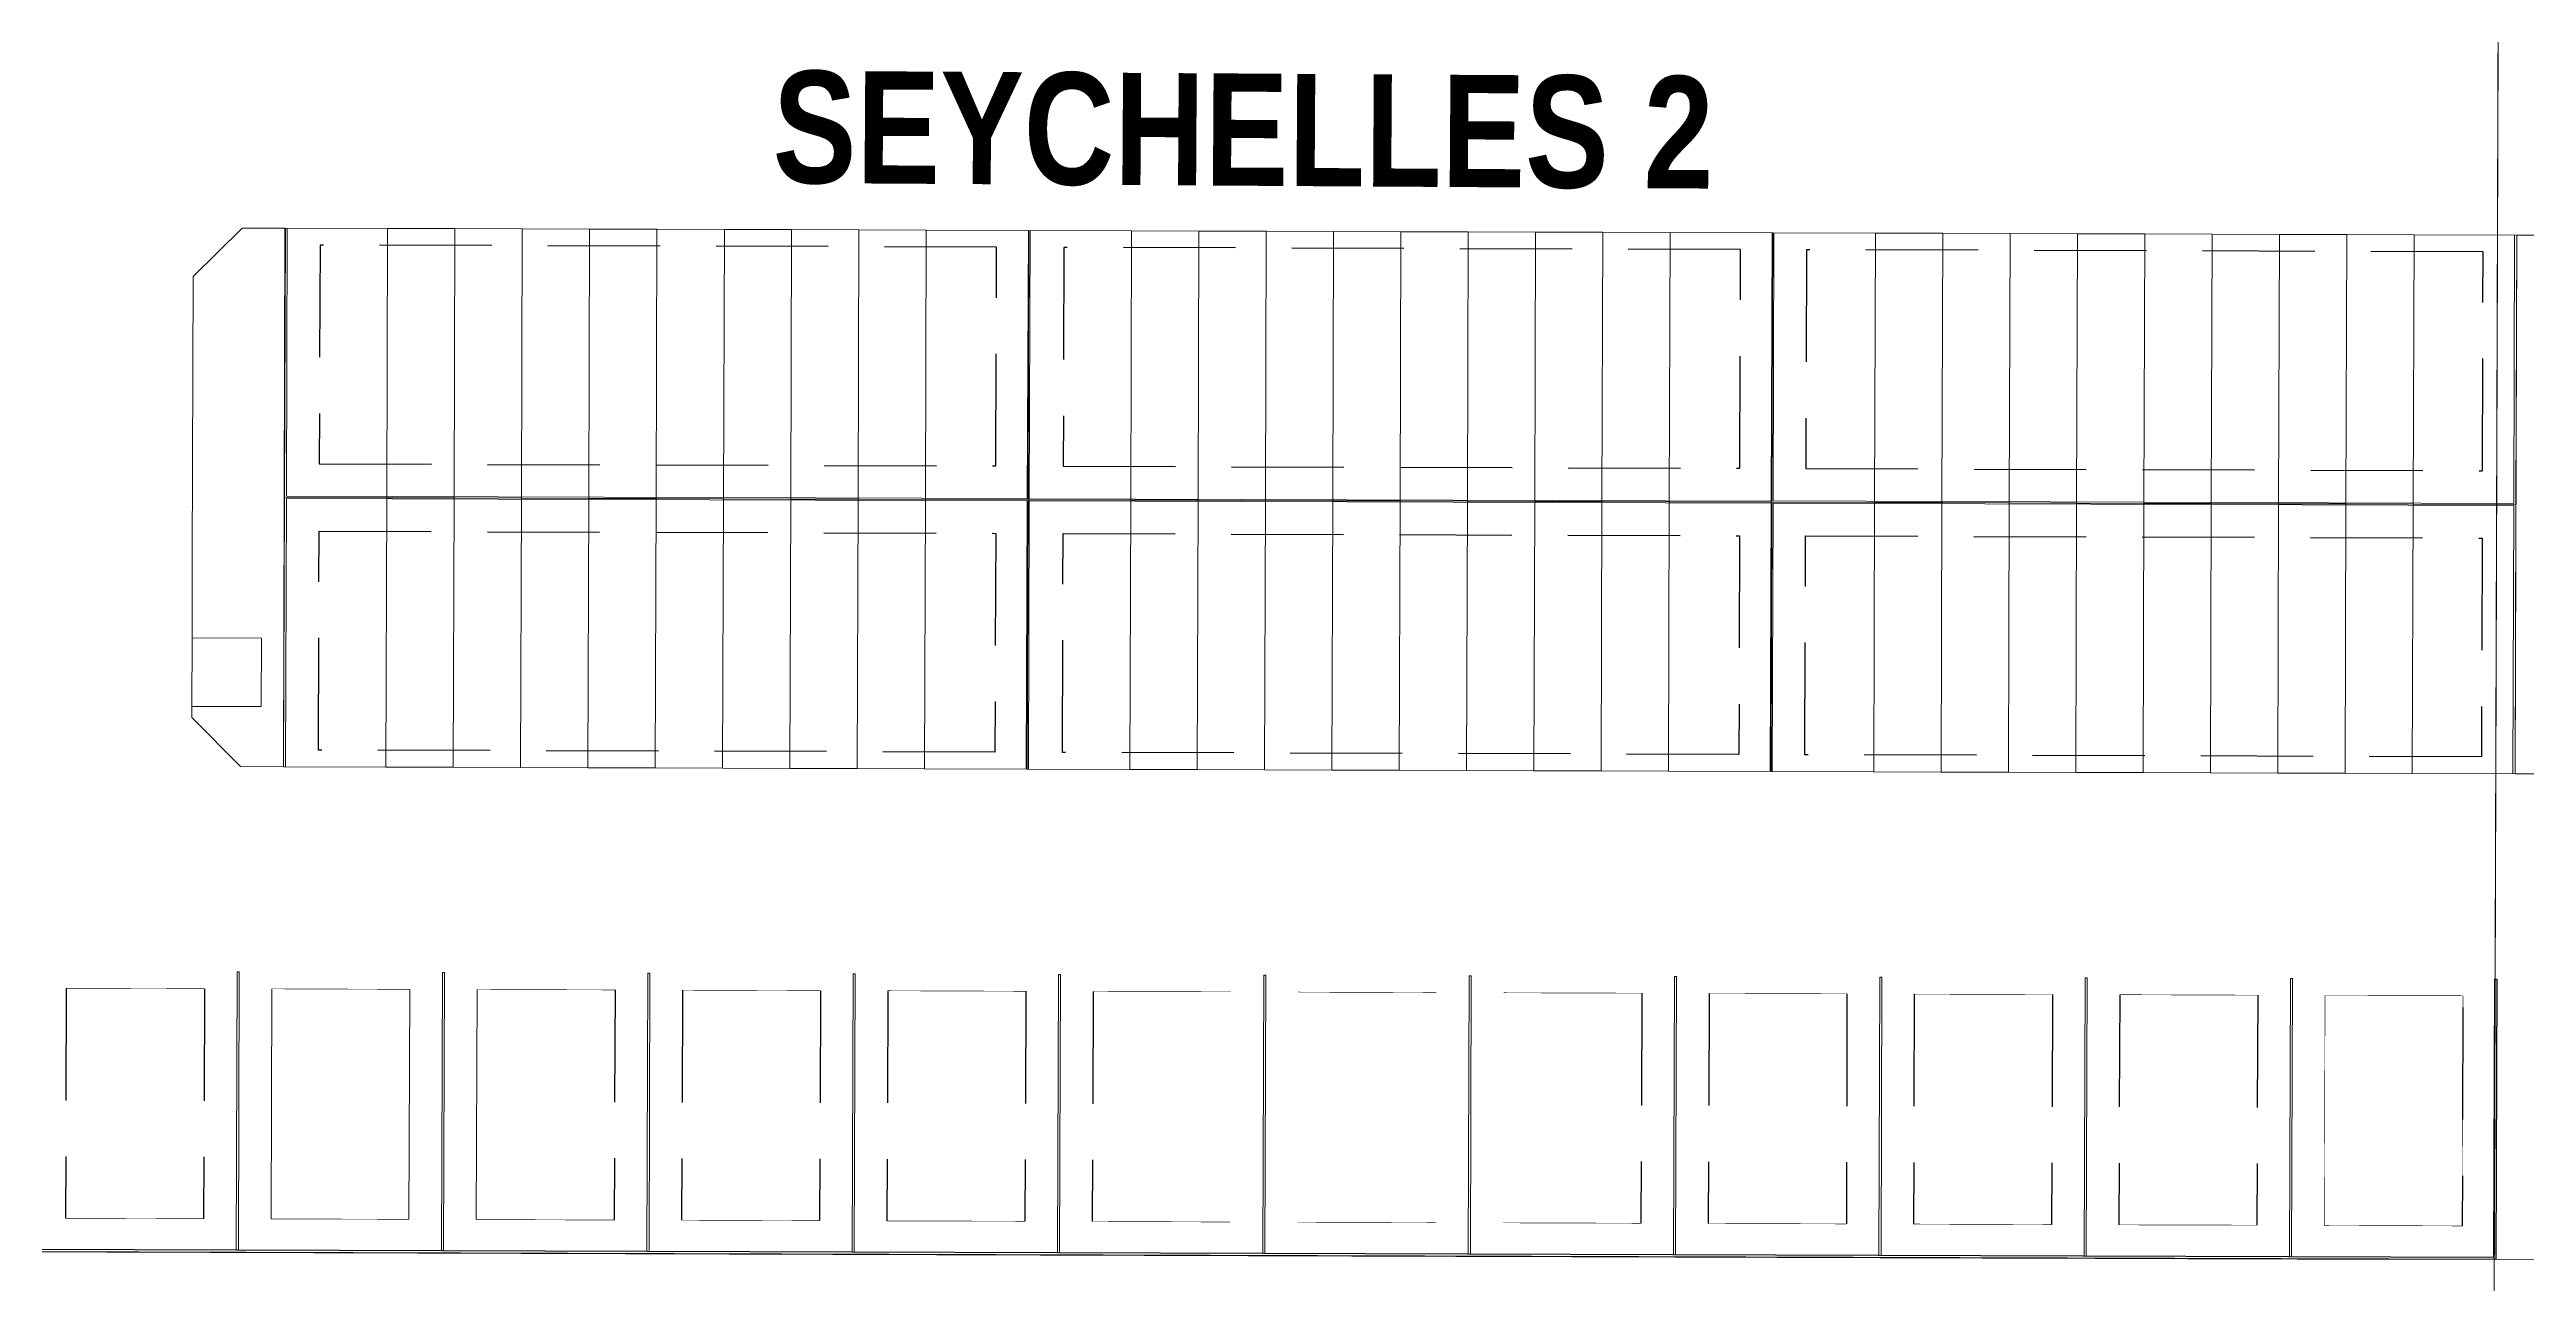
# Model space of a CAD drawing. Header units: centimetres. Extents: x -6122352 to 6876996, y -1694241 to 2592194.
# Drawn here: x -132615 to 88136, y 116538 to 226499 of the extents above; entities that cross this region are included whole.
import ezdxf

# ---------------------------------------------------------------- set-up
doc = ezdxf.new("R2010")
doc.units = ezdxf.units.CM
doc.header["$MEASUREMENT"] = 0
doc.header["$PDMODE"] = 66
doc.header["$PDSIZE"] = 100
for name, pattern in [('CENTER', [2, 1.25, -0.25, 0.25, -0.25]), ('DASHED2', [0.375, 0.25, -0.125]), ('XR-AR-END-SETTING OUT PLAN$0$23261-XR-AR-SI-GF$0$HIDDEN', [0.375, 0.25, -0.125])]:
    doc.linetypes.add(name, pattern=pattern)
doc.layers.get('Defpoints').update_dxf_attribs({"color": 255, "linetype": 'CENTER'})
for name, color, linetype, lineweight, true_color in [('08-Compound Wall-2', 6, 'Continuous', 25, 0xff00ff), ('23585-XR-AR-DAMAC PLOT LIMITS$0$1-End units', 7, 'Continuous', 5, 0xf8991e), ('23585-XR-AR-DAMAC PLOT LIMITS$0$1-Open Space', 7, 'Continuous', 5, 0x90cf5a), ('23585-XR-AR-DAMAC PLOT LIMITS$0$1-Utility', 7, 'Continuous', 5, 0x8db1ff)]:
    doc.layers.add(name, color=color, linetype=linetype, lineweight=lineweight, true_color=true_color)
for name, color, linetype, lineweight in [('23585-XR-AR-BOUNDARY WALLS AND SETBACKS$0$A-ANNO-TEXT', 3, 'Continuous', 25), ('23585-XR-AR-BOUNDARY WALLS AND SETBACKS$0$A-WALL-PPHT', 7, 'Continuous', 5), ('23585-XR-AR-DAMAC PLOT LIMITS$0$1-Mid units', 41, 'Continuous', 5), ('A-ANNO-TEXT', 3, 'Continuous', 25)]:
    doc.layers.add(name, color=color, linetype=linetype, lineweight=lineweight)
for name, color, linetype in [('23585-XR-AR-BOUNDARY WALLS AND SETBACKS$0$cluster name', 2, 'Continuous'), ('23585-XR-AR-BOUNDARY WALLS AND SETBACKS$0$setback', 7, 'XR-AR-END-SETTING OUT PLAN$0$23261-XR-AR-SI-GF$0$HIDDEN'), ('@MI-FOOTINGS', 7, 'Continuous'), ('@MI-REF LAYER', 7, 'Continuous'), ('@MI-TYPE-01', 30, 'Continuous'), ('@MI-TYPE-02', 6, 'Continuous')]:
    doc.layers.add(name, color=color, linetype=linetype)
doc.layers.add('23585-XR-AR-DAMAC PLOT LIMITS$0$D-Phase New', color=7, linetype='Continuous', true_color=0x000080)
doc.styles.add('23585-XR-AR-BOUNDARY WALLS AND SETBACKS$0$Arial', font='arialbd.ttf')
doc.styles.add('Schueco-BEMSTIL', font='isocpeur.ttf', dxfattribs={"width": 0.9})
doc.dimstyles.new('MI- JWC-TXT-2.5 MM', dxfattribs={"dimscale": 1.5, "dimtxt": 2.5, "dimasz": 1, "dimexe": 2, "dimexo": 1, "dimgap": 1, "dimtad": 1, "dimdec": 0, "dimdsep": 46, "dimtxsty": 'Schueco-BEMSTIL', "dimblk": 'OPEN30', "dimcen": 0, "dimdle": 2, "dimclrd": 140, "dimclre": 8, "dimclrt": 40, "dimadec": 0, "dimazin": 2, "dimtfac": 1, "dimtdec": 0, "dimtix": 1, "dimtmove": 2, "dimatfit": 3, "dimldrblk": 'OPEN', "dimfxl": 2, "dimlwd": -1, "dimlwe": -1, "dimarcsym": 0})

# ---------------------------------------------------------------- blocks, each defined once
blk = doc.blocks.new('23585-XR-AR-BOUNDARY WALLS AND SETBACKS$0$A$Cfa569a08')
at = {"layer": '23585-XR-AR-BOUNDARY WALLS AND SETBACKS$0$cluster name', "style": '23585-XR-AR-BOUNDARY WALLS AND SETBACKS$0$Arial', "width": 0.8}
blk.add_text('SEYCHELLES 2', height=10, rotation=47.1658, dxfattribs=at).set_placement((496187.39, 2768991.53, -0.92))
blk = doc.blocks.new('23585-XR-AR-BOUNDARY WALLS AND SETBACKS')
at = {"layer": '08-Compound Wall-2'}
for points in [[(496343.37, 2769056.77), (496361.6, 2769039.96), (496212.9, 2768878.65, -0.155794), (496153.14, 2768844.54), (496148.02, 2768868.8)], [(496343.5, 2769056.92), (496361.88, 2769039.98), (496213.05, 2768878.51, -0.156247), (496152.98, 2768844.3)]]:
    blk.add_lwpolyline(points, format="xyb", dxfattribs=at)
at = {"layer": '23585-XR-AR-BOUNDARY WALLS AND SETBACKS$0$A-WALL-PPHT'}
for p, q in [((496295.69, 2769102.87), (496313.26, 2769086.67)), ((496295.82, 2769103.01), (496331.12, 2769070.48)), ((496268.52, 2769038.14), (496313.26, 2769086.67)), ((496268.67, 2769038), (496313.41, 2769086.53)), ((496313.41, 2769086.53), (496330.98, 2769070.33)), ((496343.5, 2769056.92), (496343.37, 2769056.77)), ((496250.85, 2769054.22), (496268.41, 2769038.01)), ((496250.95, 2769054.34), (496268.52, 2769038.14)), ((496331.16, 2769043.54), (496331.04, 2769043.41)), ((496331.04, 2769043.41), (496349.27, 2769026.58)), ((496331.16, 2769043.54), (496349.4, 2769026.73)), ((496223.59, 2768989.39), (496268.41, 2769038.01)), ((496223.73, 2768989.26), (496268.55, 2769037.87)), ((496268.55, 2769037.87), (496286.11, 2769021.66)), ((496268.67, 2769038), (496286.25, 2769021.81)), ((496318.76, 2769030.08), (496318.64, 2769029.95)), ((496318.64, 2769029.95), (496336.86, 2769013.13)), ((496318.76, 2769030.08), (496337, 2769013.27)), ((496306.36, 2769016.63), (496306.24, 2769016.5)), ((496306.24, 2769016.5), (496324.46, 2768999.67)), ((496306.36, 2769016.63), (496324.6, 2768999.82)), ((496205.91, 2769005.48), (496223.47, 2768989.26)), ((496206.01, 2769005.59), (496223.59, 2768989.39)), ((496293.95, 2769003.17), (496293.83, 2769003.04)), ((496293.95, 2769003.17), (496312.19, 2768986.36)), ((496293.83, 2769003.04), (496312.06, 2768986.22)), ((496178.72, 2768940.72), (496223.47, 2768989.26)), ((496178.87, 2768940.58), (496223.62, 2768989.13)), ((496223.62, 2768989.13), (496241.17, 2768972.91)), ((496223.73, 2768989.26), (496241.31, 2768973.06)), ((496281.55, 2768989.72), (496281.43, 2768989.59)), ((496281.43, 2768989.59), (496299.65, 2768972.76)), ((496281.55, 2768989.72), (496299.79, 2768972.91)), ((496269.15, 2768976.26), (496269.03, 2768976.13)), ((496269.03, 2768976.13), (496287.25, 2768959.31)), ((496269.15, 2768976.26), (496287.39, 2768959.45)), ((496256.74, 2768962.81), (496256.62, 2768962.68)), ((496256.62, 2768962.68), (496274.85, 2768945.85)), ((496256.74, 2768962.81), (496274.98, 2768946)), ((496161.04, 2768956.8), (496196.31, 2768924.24)), ((496161.14, 2768956.91), (496178.72, 2768940.72)), ((496244.34, 2768949.35), (496244.22, 2768949.22)), ((496244.22, 2768949.22), (496262.44, 2768932.4)), ((496244.34, 2768949.35), (496262.58, 2768932.54)), ((496178.87, 2768940.58), (496196.44, 2768924.38)), ((496231.94, 2768935.89), (496231.82, 2768935.77)), ((496231.82, 2768935.77), (496250.04, 2768918.94)), ((496231.94, 2768935.89), (496250.18, 2768919.09)), ((496219.53, 2768922.44), (496219.41, 2768922.31)), ((496219.41, 2768922.31), (496237.64, 2768905.48)), ((496219.53, 2768922.44), (496237.77, 2768905.63)), ((496222.61, 2768923.56), (496237.68, 2768909.66)), ((496218.54, 2768919.14), (496233.61, 2768905.25)), ((496207.13, 2768908.98), (496207.01, 2768908.86)), ((496207.01, 2768908.86), (496225.23, 2768892.03)), ((496207.13, 2768908.98), (496225.37, 2768892.18)), ((496210.2, 2768910.1), (496225.28, 2768896.21))]:
    blk.add_line(p, q, dxfattribs=at)
at = {"layer": '23585-XR-AR-BOUNDARY WALLS AND SETBACKS$0$setback', "ltscale": 40}
for p, q in [((496343.33, 2769053), (496357.65, 2769039.8)), ((496330.17, 2769040.24), (496345.24, 2769026.35)), ((496321.83, 2769031.2), (496336.91, 2769017.3)), ((496317.77, 2769026.79), (496332.84, 2769012.89)), ((496309.43, 2769017.74), (496324.5, 2769003.85)), ((496305.36, 2769013.33), (496320.44, 2768999.44)), ((496297.03, 2769004.29), (496312.1, 2768990.39)), ((496292.96, 2768999.88), (496308.03, 2768985.98)), ((496259.82, 2768963.92), (496274.89, 2768950.03)), ((496255.75, 2768959.51), (496270.82, 2768945.62)), ((496247.41, 2768950.47), (496262.49, 2768936.57)), ((496243.35, 2768946.05), (496258.42, 2768932.16)), ((496235.01, 2768937.01), (496250.08, 2768923.12)), ((496230.94, 2768932.6), (496246.02, 2768918.7)), ((496206.14, 2768905.69), (496221.21, 2768891.79)), ((496197.8, 2768896.64), (496212.87, 2768882.75))]:
    blk.add_line(p, q, dxfattribs=at)
for points in [[(496254.02, 2769055.46), (496268.36, 2769042.24), (496309.23, 2769086.58), (496294.89, 2769099.79)], [(496287.11, 2769024.96), (496272.77, 2769038.17), (496313.64, 2769082.51), (496327.98, 2769069.29)], [(496209.17, 2769006.8), (496223.51, 2768993.58), (496264.37, 2769037.92), (496250.04, 2769051.13)], [(496242.26, 2768976.3), (496227.92, 2768989.51), (496268.79, 2769033.85), (496283.12, 2769020.63)], [(496164.23, 2768958.05), (496178.57, 2768944.83), (496219.44, 2768989.17), (496205.1, 2769002.39)], [(496197.32, 2768927.55), (496182.98, 2768940.76), (496223.85, 2768985.1), (496238.19, 2768971.88)]]:
    blk.add_lwpolyline(points, close=True, dxfattribs=at)
at = {"layer": '23585-XR-AR-BOUNDARY WALLS AND SETBACKS$0$setback', "ltscale": 40, "const_width": 0.05}
for points in [[(496334.24, 2769044.65), (496342.57, 2769053.7), (496357.65, 2769039.8), (496349.31, 2769030.76), (496334.24, 2769044.65)], [(496321.83, 2769031.2), (496330.17, 2769040.24)], [(496309.43, 2769017.74), (496317.77, 2769026.79)], [(496345.24, 2769026.35), (496336.91, 2769017.3)], [(496297.03, 2769004.29), (496305.36, 2769013.33)], [(496332.84, 2769012.89), (496324.5, 2769003.85)], [(496284.62, 2768990.83), (496292.96, 2768999.88)], [(496320.44, 2768999.44), (496312.1, 2768990.39)], [(496272.22, 2768977.38), (496280.56, 2768986.42)], [(496259.82, 2768963.92), (496268.15, 2768972.97)], [(496247.41, 2768950.47), (496255.75, 2768959.51)], [(496235.01, 2768937.01), (496243.35, 2768946.05)], [(496270.82, 2768945.62), (496262.49, 2768936.57)], [(496222.61, 2768923.56), (496230.94, 2768932.6)], [(496258.42, 2768932.16), (496250.08, 2768923.12)], [(496210.2, 2768910.1), (496218.54, 2768919.14)], [(496246.02, 2768918.7), (496237.68, 2768909.66)], [(496197.8, 2768896.64), (496206.14, 2768905.69)], [(496233.61, 2768905.25), (496225.28, 2768896.21)], [(496221.21, 2768891.79), (496212.87, 2768882.75)]]:
    blk.add_lwpolyline(points, dxfattribs=at)
at = {"layer": '23585-XR-AR-BOUNDARY WALLS AND SETBACKS$0$setback', "ltscale": 40}
for points in [[(496308.03, 2768985.98, 0.05, 0.05, 0), (496299.7, 2768976.94, 0, 0, 0), (496284.62, 2768990.83, 0, 0, 0)], [(496280.56, 2768986.42, 0, 0, 0), (496295.63, 2768972.53, 0.05, 0.05, 0), (496287.29, 2768963.48, 0, 0, 0), (496272.22, 2768977.38, 0, 0, 0)], [(496268.15, 2768972.97, 0, 0, 0), (496283.23, 2768959.07, 0.05, 0.05, 0), (496274.89, 2768950.03, 0.05, 0.05, 0)]]:
    blk.add_lwpolyline(points, format="xyseb", dxfattribs=at)
at = {"layer": '23585-XR-AR-BOUNDARY WALLS AND SETBACKS$0$A-ANNO-TEXT'}
blk.add_blockref('23585-XR-AR-BOUNDARY WALLS AND SETBACKS$0$A$Cfa569a08', (0, 0), dxfattribs=at)
blk = doc.blocks.new('A$C9d9485f6')
at = {"layer": 'A-ANNO-TEXT', "rotation": 312.4881850805905}
blk.add_blockref('23585-XR-AR-BOUNDARY WALLS AND SETBACKS', (-2377088.53, -1504219.25), dxfattribs=at)
blk = doc.blocks.new('23585-XR-AR-DAMAC PLOT LIMITS')
at = {"layer": '23585-XR-AR-DAMAC PLOT LIMITS$0$1-End units', "color": 251, "true_color": 0x636466}
for points in [[(496313.47, 2769086.75), (496307.27, 2769080.02), (496289.62, 2769096.29), (496295.82, 2769103.01)], [(496313.47, 2769086.75), (496331.12, 2769070.48), (496324.91, 2769063.75), (496307.27, 2769080.02)], [(496257.09, 2769060.99), (496274.73, 2769044.73), (496268.53, 2769038), (496250.89, 2769054.27)], [(496250.89, 2769054.27), (496268.53, 2769038), (496262.33, 2769031.27), (496244.68, 2769047.54)], [(496274.73, 2769044.73), (496292.38, 2769028.46), (496286.18, 2769021.73), (496268.53, 2769038)], [(496268.53, 2769038), (496286.18, 2769021.73), (496279.98, 2769015.01), (496262.33, 2769031.27)], [(496212.15, 2769012.25), (496229.8, 2768995.98), (496223.6, 2768989.25), (496205.95, 2769005.52)], [(496223.6, 2768989.25), (496217.39, 2768982.52), (496199.75, 2768998.79), (496205.95, 2769005.52)], [(496229.8, 2768995.98), (496247.44, 2768979.71), (496241.24, 2768972.98), (496223.6, 2768989.25)], [(496223.6, 2768989.25), (496241.24, 2768972.98), (496235.04, 2768966.26), (496217.39, 2768982.52)], [(496184.86, 2768947.23), (496178.66, 2768940.5), (496161.01, 2768956.77), (496167.21, 2768963.5)], [(496184.86, 2768947.23), (496202.51, 2768930.96), (496196.31, 2768924.24), (496178.66, 2768940.5)]]:
    blk.add_lwpolyline(points, close=True, dxfattribs=at)
at = {"layer": '23585-XR-AR-DAMAC PLOT LIMITS$0$1-Mid units', "color": 251, "true_color": 0x636466}
for points in [[(496289.62, 2769096.29), (496307.27, 2769080.02), (496303.2, 2769075.61), (496285.55, 2769091.88)], [(496285.55, 2769091.88), (496303.2, 2769075.61), (496299.13, 2769071.2), (496281.49, 2769087.46)], [(496281.49, 2769087.46), (496299.13, 2769071.2), (496295.07, 2769066.79), (496277.42, 2769083.05)], [(496277.42, 2769083.05), (496295.07, 2769066.79), (496291, 2769062.37), (496273.35, 2769078.64)], [(496273.35, 2769078.64), (496291, 2769062.37), (496286.93, 2769057.96), (496269.29, 2769074.23)], [(496307.27, 2769080.02), (496324.91, 2769063.75), (496320.85, 2769059.34), (496303.2, 2769075.61)], [(496269.29, 2769074.23), (496286.93, 2769057.96), (496282.87, 2769053.55), (496265.22, 2769069.82)], [(496303.2, 2769075.61), (496320.85, 2769059.34), (496316.78, 2769054.93), (496299.13, 2769071.2)], [(496265.22, 2769069.82), (496282.87, 2769053.55), (496278.8, 2769049.14), (496261.15, 2769065.41)], [(496299.13, 2769071.2), (496316.78, 2769054.93), (496312.71, 2769050.52), (496295.07, 2769066.79)], [(496261.15, 2769065.41), (496278.8, 2769049.14), (496274.73, 2769044.73), (496257.09, 2769060.99)], [(496295.07, 2769066.79), (496312.71, 2769050.52), (496308.65, 2769046.11), (496291, 2769062.37)], [(496291, 2769062.37), (496308.65, 2769046.11), (496304.58, 2769041.7), (496286.93, 2769057.96)], [(496286.93, 2769057.96), (496304.58, 2769041.7), (496300.51, 2769037.28), (496282.87, 2769053.55)], [(496282.87, 2769053.55), (496300.51, 2769037.28), (496296.45, 2769032.87), (496278.8, 2769049.14)], [(496244.68, 2769047.54), (496262.33, 2769031.27), (496258.26, 2769026.86), (496240.62, 2769043.13)], [(496278.8, 2769049.14), (496296.45, 2769032.87), (496292.38, 2769028.46), (496274.73, 2769044.73)], [(496240.62, 2769043.13), (496258.26, 2769026.86), (496254.2, 2769022.45), (496236.55, 2769038.72)], [(496236.55, 2769038.72), (496254.2, 2769022.45), (496250.13, 2769018.04), (496232.48, 2769034.3)], [(496232.48, 2769034.3), (496250.13, 2769018.04), (496246.06, 2769013.63), (496228.42, 2769029.89)], [(496228.42, 2769029.89), (496246.06, 2769013.63), (496242, 2769009.21), (496224.35, 2769025.48)], [(496262.33, 2769031.27), (496279.98, 2769015.01), (496275.91, 2769010.59), (496258.26, 2769026.86)], [(496224.35, 2769025.48), (496242, 2769009.21), (496237.93, 2769004.8), (496220.28, 2769021.07)], [(496258.26, 2769026.86), (496275.91, 2769010.59), (496271.84, 2769006.18), (496254.2, 2769022.45)], [(496220.28, 2769021.07), (496237.93, 2769004.8), (496233.86, 2769000.39), (496216.22, 2769016.66)], [(496254.2, 2769022.45), (496271.84, 2769006.18), (496267.78, 2769001.77), (496250.13, 2769018.04)], [(496216.22, 2769016.66), (496233.86, 2769000.39), (496229.8, 2768995.98), (496212.15, 2769012.25)], [(496250.13, 2769018.04), (496267.78, 2769001.77), (496263.71, 2768997.36), (496246.06, 2769013.63)], [(496246.06, 2769013.63), (496263.71, 2768997.36), (496259.64, 2768992.95), (496242, 2769009.21)], [(496242, 2769009.21), (496259.64, 2768992.95), (496255.58, 2768988.54), (496237.93, 2769004.8)], [(496237.93, 2769004.8), (496255.58, 2768988.54), (496251.51, 2768984.12), (496233.86, 2769000.39)], [(496199.75, 2768998.79), (496217.39, 2768982.52), (496213.33, 2768978.11), (496195.68, 2768994.38)], [(496233.86, 2769000.39), (496251.51, 2768984.12), (496247.44, 2768979.71), (496229.8, 2768995.98)], [(496195.68, 2768994.38), (496213.33, 2768978.11), (496209.26, 2768973.7), (496191.61, 2768989.97)], [(496209.26, 2768973.7), (496205.19, 2768969.29), (496187.55, 2768985.56), (496191.61, 2768989.97)], [(496205.19, 2768969.29), (496201.13, 2768964.88), (496183.48, 2768981.14), (496187.55, 2768985.56)], [(496201.13, 2768964.88), (496197.06, 2768960.47), (496179.41, 2768976.73), (496183.48, 2768981.14)], [(496217.39, 2768982.52), (496235.04, 2768966.26), (496230.97, 2768961.85), (496213.33, 2768978.11)], [(496197.06, 2768960.47), (496192.99, 2768956.05), (496175.35, 2768972.32), (496179.41, 2768976.73)], [(496213.33, 2768978.11), (496230.97, 2768961.85), (496226.91, 2768957.43), (496209.26, 2768973.7)], [(496192.99, 2768956.05), (496188.93, 2768951.64), (496171.28, 2768967.91), (496175.35, 2768972.32)], [(496209.26, 2768973.7), (496226.91, 2768957.43), (496222.84, 2768953.02), (496205.19, 2768969.29)], [(496171.28, 2768967.91), (496188.93, 2768951.64), (496184.86, 2768947.23), (496167.21, 2768963.5)], [(496205.19, 2768969.29), (496222.84, 2768953.02), (496218.77, 2768948.61), (496201.13, 2768964.88)], [(496201.13, 2768964.88), (496218.77, 2768948.61), (496214.71, 2768944.2), (496197.06, 2768960.47)], [(496197.06, 2768960.47), (496214.71, 2768944.2), (496210.64, 2768939.79), (496192.99, 2768956.05)], [(496192.99, 2768956.05), (496210.64, 2768939.79), (496206.57, 2768935.38), (496188.93, 2768951.64)], [(496188.93, 2768951.64), (496206.57, 2768935.38), (496202.51, 2768930.96), (496184.86, 2768947.23)]]:
    blk.add_lwpolyline(points, close=True, dxfattribs=at)
at = {"layer": '23585-XR-AR-DAMAC PLOT LIMITS$0$1-Open Space', "color": 251, "true_color": 0x636466}
blk.add_lwpolyline([(496368.02, 2769046.63), (496362.09, 2769040.2), (496355.68, 2769033.25), (496349.89, 2769026.96), (496349.21, 2769026.23), (496343.28, 2769019.79), (496337.69, 2769013.73), (496337.08, 2769013.07), (496336.67, 2769012.62), (496330.88, 2769006.34), (496330.4, 2769005.82), (496325.49, 2769000.49), (496324.68, 2768999.61), (496324.13, 2768999.02), (496318.47, 2768992.88), (496317.86, 2768992.22), (496313.29, 2768987.26), (496312.27, 2768986.15), (496311.59, 2768985.42), (496306.07, 2768979.43), (496305.32, 2768978.62), (496301.09, 2768974.02), (496299.87, 2768972.7), (496299.06, 2768971.82), (496293.67, 2768965.97), (496292.79, 2768965.02), (496288.89, 2768960.79), (496287.47, 2768959.24), (496286.52, 2768958.21), (496281.26, 2768952.52), (496280.25, 2768951.41), (496276.69, 2768947.55), (496275.06, 2768945.79), (496273.98, 2768944.61), (496268.86, 2768939.06), (496267.71, 2768937.81), (496264.49, 2768934.32), (496262.66, 2768932.33), (496261.44, 2768931.01), (496256.46, 2768925.6), (496255.17, 2768924.21), (496252.29, 2768921.08), (496250.26, 2768918.88), (496248.9, 2768917.41), (496244.05, 2768912.15), (496242.63, 2768910.61), (496240.09, 2768907.85), (496237.85, 2768905.42), (496236.36, 2768903.8), (496231.65, 2768898.69), (496230.09, 2768897), (496227.89, 2768894.61), (496225.45, 2768891.97), (496223.82, 2768890.2), (496219.25, 2768885.24), (496217.55, 2768883.4), (496215.69, 2768881.38), (496212.91, 2768878.36, -0.006798)], format="xyb", dxfattribs=at)
for points in [[(496315.5, 2769088.95), (496333.15, 2769072.69), (496331.12, 2769070.48), (496313.47, 2769086.75), (496295.82, 2769103.01), (496297.86, 2769105.22)], [(496178.66, 2768940.5), (496196.31, 2768924.24), (496193.72, 2768921.43), (496187.57, 2768921.18), (496186.84, 2768921.86), (496191.02, 2768926.39), (496186.54, 2768930.53), (496182.35, 2768925.99), (496181.62, 2768926.67), (496177.13, 2768930.8), (496158.68, 2768947.82), (496158.43, 2768953.96), (496161.01, 2768956.77)]]:
    blk.add_lwpolyline(points, close=True, dxfattribs=at)
at = {"layer": '23585-XR-AR-DAMAC PLOT LIMITS$0$1-Utility', "color": 251, "true_color": 0x636466}
blk.add_lwpolyline([(496186.84, 2768921.86), (496182.35, 2768925.99), (496186.54, 2768930.53), (496191.02, 2768926.39)], close=True, dxfattribs=at)
at = {"layer": '23585-XR-AR-DAMAC PLOT LIMITS$0$D-Phase New', "color": 8, "const_width": 0.1}
blk.add_lwpolyline([(496366.34, 2769035.68), (496192.24, 2769196.16, -0.049904), (496746.31, 2769775.07)], format="xyb", dxfattribs=at)
blk.add_lwpolyline([(496900.1, 2769610.96), (496921.28, 2769621.25), (496936.56, 2769633.58), (496885.44, 2769737.97), (496874.35, 2769760.79), (496832.05, 2769846.37, 0.006928), (496746.31, 2769775.07, 0.049904), (496192.24, 2769196.16), (496366.34, 2769035.68), (496464.74, 2769146.2), (496601.21, 2769277.62), (496681.41, 2769354.87), (496699.47, 2769372.26), (496774.4, 2769438.43), (496894.23, 2769525.45), (496932.27, 2769551.82, -0.033948)], format="xyb", close=True, dxfattribs=at)
blk = doc.blocks.new('A$Cf093b529')
at = {"layer": 'A-ANNO-TEXT'}
blk.add_blockref('23585-XR-AR-DAMAC PLOT LIMITS', (-495391.99, -2768603.44), dxfattribs=at)
blk = doc.blocks.new('T1-FOOTING')
at = {"transparency": 33554679}
h = blk.add_hatch(dxfattribs=at)
h.set_pattern_fill('ANGLE', color=256, scale=500)
h.set_pattern_definition([(0, (0, 0), (0, 137.5), [100, -37.5]), (90, (0, 0), (-137.5, 8e-15), [100, -37.5])])
h.paths.add_polyline_path([(-500, -300), (500, -300), (500, 0), (-500, 0)])
h.paths.add_polyline_path([(-499.75, -299.75), (499.75, -299.75), (499.75, -0.25), (-499.75, -0.25)], flags=16)
h = blk.add_hatch(dxfattribs=at)
h.set_pattern_fill('ANGLE', color=8, scale=200)
h.set_pattern_definition([(0, (0, 0), (0, 55), [40, -15]), (90, (0, 0), (-55, 3e-15), [40, -15])])
h.paths.add_polyline_path([(500, -300), (500, 0), (-500, 0), (-500, -300)])
h = blk.add_hatch(dxfattribs=at)
h.set_pattern_fill('ANSI31', color=8, scale=500)
h.paths.add_polyline_path([(500, -1000), (500, -300), (-500, -300), (-500, -1000)])
at = {"layer": '@MI-TYPE-01', "color": 240, "linetype": 'DASHED2', "true_color": 0xed1f24}
blk.add_line((-500, -300), (500, -300), dxfattribs=at)
at = {"layer": '@MI-TYPE-01', "color": 240, "true_color": 0xed1f24, "const_width": 2.5}
blk.add_lwpolyline([(-500, 0), (500, 0), (500, -1000), (-500, -1000)], close=True, dxfattribs=at)
blk = doc.blocks.new('_Open30')
at = {"color": 0, "linetype": 'ByBlock', "lineweight": -2}
for p, q in [((-1, 0.3), (0, 0)), ((0, 0), (-1, -0.3)), ((0, 0), (-1, 0))]:
    blk.add_line(p, q, dxfattribs=at)
blk = doc.blocks.new('*D862')
at = {"layer": '@MI-TYPE-02', "color": 8, "transparency": 16777216}
for p, q in [((41350, -195074), (40538, -195074)), ((41349, -200909), (40537, -200909))]:
    blk.add_line(p, q, dxfattribs=at)
at = {"layer": '@MI-TYPE-02', "color": 140, "transparency": 16777216}
blk.add_line((40737, -200809), (40738, -195174), dxfattribs=at)
at = {"layer": 'Defpoints', "color": 0, "transparency": 16777216}
for p in [(40738, -195074), (41450, -195074), (41449, -200909)]:
    blk.add_point(p, dxfattribs=at)
at = {"layer": '@MI-TYPE-02', "color": 140, "transparency": 16777216, "xscale": 100, "yscale": 100, "zscale": 100}
for p, rotation in [((40738, -195074), 89.98973417812736), ((40737, -200909), 269.9897341781274)]:
    blk.add_blockref('_Open30', p, dxfattribs=dict(at, rotation=rotation))
at = {"layer": '@MI-TYPE-02', "color": 40, "transparency": 16777216, "insert": (40513, -197991), "char_height": 250, "attachment_point": 5, "rotation": 89.98973, "style": 'Schueco-BEMSTIL'}
blk.add_mtext('5835', dxfattribs=at)
blk = doc.blocks.new('_Open')
at = {"color": 0, "linetype": 'ByBlock', "lineweight": -2}
for p, q in [((-1, 0), (0, 0)), ((-1, 0), (0, 0)), ((0, 0), (-1, 0))]:
    blk.add_line(p, q, dxfattribs=at)
blk = doc.blocks.new('*D863')
at = {"layer": '@MI-TYPE-02', "color": 8, "transparency": 16777216}
for p, q in [((41348, -199991), (41042, -199991)), ((41349, -200909), (41042, -200909))]:
    blk.add_line(p, q, dxfattribs=at)
at = {"layer": '@MI-TYPE-02', "color": 140, "transparency": 16777216}
blk.add_line((41242, -200809), (41242, -200091), dxfattribs=at)
at = {"layer": 'Defpoints', "color": 0, "transparency": 16777216}
for p in [(41242, -199991), (41448, -199991), (41449, -200909)]:
    blk.add_point(p, dxfattribs=at)
at = {"layer": '@MI-TYPE-02', "color": 140, "transparency": 16777216, "xscale": 100, "yscale": 100, "zscale": 100}
for p, rotation in [((41242, -199991), 89.98973417812736), ((41242, -200909), 269.9897341781274)]:
    blk.add_blockref('_Open30', p, dxfattribs=dict(at, rotation=rotation))
at = {"layer": '@MI-TYPE-02', "color": 40, "transparency": 16777216, "insert": (41017, -200450), "char_height": 250, "attachment_point": 5, "rotation": 89.98973, "style": 'Schueco-BEMSTIL'}
blk.add_mtext('918', dxfattribs=at)
blk = doc.blocks.new('*D864')
at = {"layer": '@MI-TYPE-02', "color": 8, "transparency": 16777216}
for p, q in [((41349, -198991), (41042, -198991)), ((41348, -199991), (41042, -199991))]:
    blk.add_line(p, q, dxfattribs=at)
at = {"layer": '@MI-TYPE-02', "color": 140, "transparency": 16777216}
blk.add_line((41242, -199891), (41242, -199091), dxfattribs=at)
at = {"layer": 'Defpoints', "color": 0, "transparency": 16777216}
for p in [(41242, -198991), (41448, -199991), (41449, -198991)]:
    blk.add_point(p, dxfattribs=at)
at = {"layer": '@MI-TYPE-02', "color": 140, "transparency": 16777216, "xscale": 100, "yscale": 100, "zscale": 100}
for p, rotation in [((41242, -198991), 89.98973417812736), ((41242, -199991), 269.9897341781274)]:
    blk.add_blockref('_Open30', p, dxfattribs=dict(at, rotation=rotation))
at = {"layer": '@MI-TYPE-02', "color": 40, "transparency": 16777216, "insert": (41017, -199491), "char_height": 250, "attachment_point": 5, "rotation": 89.98973, "style": 'Schueco-BEMSTIL'}
blk.add_mtext('1000', dxfattribs=at)
blk = doc.blocks.new('*D865')
at = {"layer": '@MI-TYPE-02', "color": 8, "transparency": 16777216}
for p, q in [((41349, -196991), (41042, -196991)), ((41349, -198991), (41042, -198991))]:
    blk.add_line(p, q, dxfattribs=at)
at = {"layer": '@MI-TYPE-02', "color": 140, "transparency": 16777216}
blk.add_line((41242, -198891), (41242, -197091), dxfattribs=at)
at = {"layer": 'Defpoints', "color": 0, "transparency": 16777216}
for p in [(41242, -196991), (41449, -196991), (41449, -198991)]:
    blk.add_point(p, dxfattribs=at)
at = {"layer": '@MI-TYPE-02', "color": 140, "transparency": 16777216, "xscale": 100, "yscale": 100, "zscale": 100}
for p, rotation in [((41242, -196991), 89.98973417812736), ((41242, -198991), 269.9897341781274)]:
    blk.add_blockref('_Open30', p, dxfattribs=dict(at, rotation=rotation))
at = {"layer": '@MI-TYPE-02', "color": 40, "transparency": 16777216, "insert": (41017, -197991), "char_height": 250, "attachment_point": 5, "rotation": 89.98973, "style": 'Schueco-BEMSTIL'}
blk.add_mtext('2000', dxfattribs=at)
blk = doc.blocks.new('*D866')
at = {"layer": '@MI-TYPE-02', "color": 8, "transparency": 16777216}
for p, q in [((41349, -195991), (41042, -195991)), ((41349, -196991), (41042, -196991))]:
    blk.add_line(p, q, dxfattribs=at)
at = {"layer": '@MI-TYPE-02', "color": 140, "transparency": 16777216}
blk.add_line((41242, -196891), (41242, -196091), dxfattribs=at)
at = {"layer": 'Defpoints', "color": 0, "transparency": 16777216}
for p in [(41242, -195991), (41449, -195991), (41449, -196991)]:
    blk.add_point(p, dxfattribs=at)
at = {"layer": '@MI-TYPE-02', "color": 140, "transparency": 16777216, "xscale": 100, "yscale": 100, "zscale": 100}
for p, rotation in [((41242, -195991), 89.98973417812736), ((41242, -196991), 269.9897341781274)]:
    blk.add_blockref('_Open30', p, dxfattribs=dict(at, rotation=rotation))
at = {"layer": '@MI-TYPE-02', "color": 40, "transparency": 16777216, "insert": (41017, -196491), "char_height": 250, "attachment_point": 5, "rotation": 89.98973, "style": 'Schueco-BEMSTIL'}
blk.add_mtext('1000', dxfattribs=at)
blk = doc.blocks.new('*D867')
at = {"layer": '@MI-TYPE-02', "color": 8, "transparency": 16777216}
for p, q in [((41349, -195991), (41042, -195991)), ((41470, -195074), (41043, -195074))]:
    blk.add_line(p, q, dxfattribs=at)
at = {"layer": '@MI-TYPE-02', "color": 140, "transparency": 16777216}
blk.add_line((41242, -195891), (41243, -195174), dxfattribs=at)
at = {"layer": 'Defpoints', "color": 0, "transparency": 16777216}
for p in [(41243, -195074), (41449, -195991), (41570, -195074)]:
    blk.add_point(p, dxfattribs=at)
at = {"layer": '@MI-TYPE-02', "color": 140, "transparency": 16777216, "xscale": 100, "yscale": 100, "zscale": 100}
for p, rotation in [((41243, -195074), 89.98973417812736), ((41242, -195991), 269.9897341781274)]:
    blk.add_blockref('_Open30', p, dxfattribs=dict(at, rotation=rotation))
at = {"layer": '@MI-TYPE-02', "color": 40, "transparency": 16777216, "insert": (41017, -195532), "char_height": 250, "attachment_point": 5, "rotation": 89.98973, "style": 'Schueco-BEMSTIL'}
blk.add_mtext('917', dxfattribs=at)
blk = doc.blocks.new('A$C90a9385a')
at = {"layer": '@MI-TYPE-02'}
h = blk.add_hatch(color=256, dxfattribs=at)
h.dxf.hatch_style = 1
h.paths.add_polyline_path([(5835, 0), (0, 0), (0, -120), (5835, -120)])
at = {"layer": '@MI-TYPE-02', "const_width": 2.5}
blk.add_lwpolyline([(5835, 0), (0, 0), (0, -120), (5835, -120)], close=True, dxfattribs=at)
at = {"layer": '@MI-FOOTINGS', "color": 240, "true_color": 0xed1f24}
for p in [(1417.5, 0.9), (4417.5, 0.9)]:
    blk.add_blockref('T1-FOOTING', p, dxfattribs=at)
at = {"layer": '@MI-TYPE-02'}
for base, p1, p2, picture, middle, set_off in [((5835, 711.7), (0, 0), (5835, 0), '*D862', (2917.5, 936.7), (200901.3, 41484.9)), ((917.5366, 207.3959), (0, 0), (917.5366, 0.8725), '*D863', (458.7683, 432.3959), (200901.3015, 41484.9156)), ((1917.5, 207.4), (917.5, 0.9), (1917.5, 0), '*D864', (1417.5, 432.4), (200901.3, 41484.9)), ((3917.5, 207.4), (1917.5, 0), (3917.5, 0.9), '*D865', (2917.5, 432.4), (200901.3, 41484.9)), ((4917.5, 207.4), (3917.5, 0.9), (4917.5, 0.9), '*D866', (4417.5, 432.4), (200901.3, 41484.9)), ((5835, 207.3959), (4917.5366, 0.8725), (5835, -120), '*D867', (5376.2683, 432.3959), (200901.3015, 41484.9156))]:
    dim = blk.add_linear_dim(base=base, p1=p1, p2=p2, dimstyle='MI- JWC-TXT-2.5 MM', dxfattribs=at)
    dim.commit()
    dim.dimension.update_dxf_attribs({"geometry": picture, "text_midpoint": middle, "insert": set_off})
blk = doc.blocks.new('T1-PARTITION PLAN')
at = {"layer": '@MI-TYPE-02', "rotation": 89.98973417812736}
for p in [(-1, -5835), (-8.7, -47998.3)]:
    blk.add_blockref('A$C90a9385a', p, dxfattribs=at)

msp = doc.modelspace()

# ---------------------------------------------------------------- block references
at = {"layer": '@MI-REF LAYER', "xscale": 1000, "yscale": 1000, "zscale": 1000}
msp.add_blockref('A$C9d9485f6', (-23958.95046, 48155.57226), dxfattribs=at)
at = {"layer": '@MI-REF LAYER', "xscale": 1000, "yscale": 1000, "zscale": 1000, "rotation": 312.4882903633292}
msp.add_blockref('A$Cf093b529', (-891608.73293, 539022.72011), dxfattribs=at)
at = {"layer": '@MI-TYPE-01'}
msp.add_blockref('T1-PARTITION PLAN', (4437.92652, -18148.859), dxfattribs=at)

doc.saveas('drawing.dxf')
